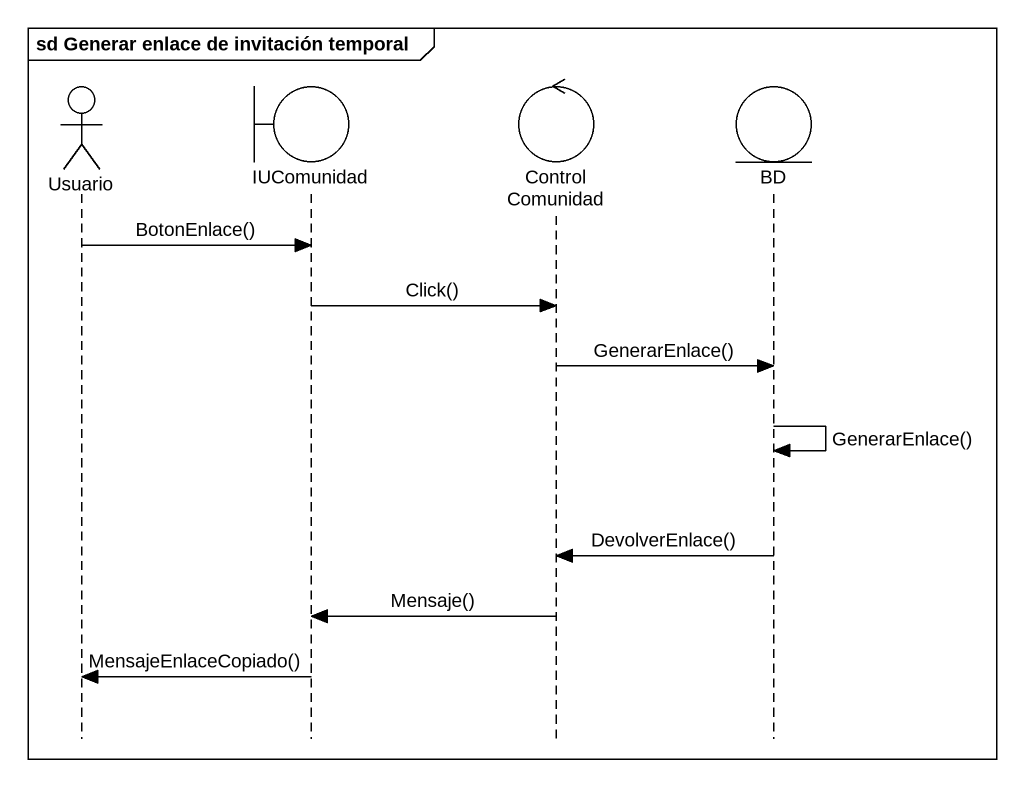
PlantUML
@startuml
mainframe sd Generar enlace de invitación temporal
hide footbox
actor Usuario
boundary IUComunidad
control ControlComunidad
entity BD

Usuario -> IUComunidad : BotonEnlace()
IUComunidad -> ControlComunidad : Click()
ControlComunidad -> BD : GenerarEnlace()
BD -> BD : GenerarEnlace()
BD -> ControlComunidad : DevolverEnlace()
ControlComunidad -> IUComunidad : Mensaje()
IUComunidad -> Usuario : MensajeEnlaceCopiado()
@enduml
